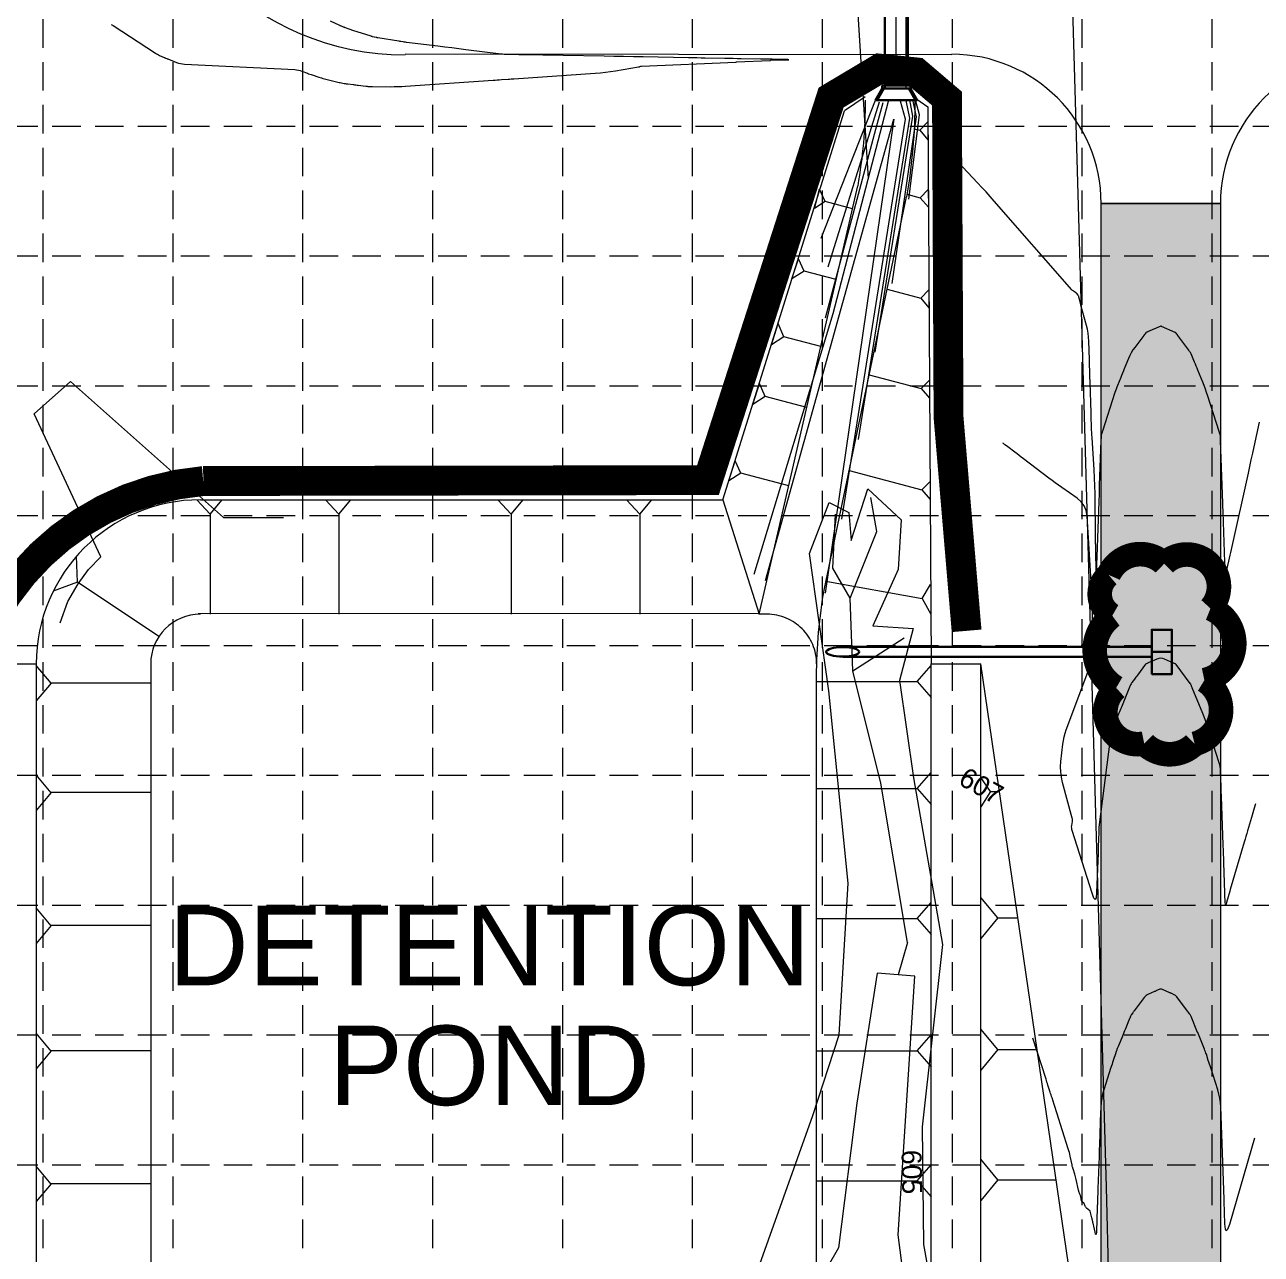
# Model space of a CAD drawing. Header units: feet. Extents: x 2483421 to 2485095, y 6854873 to 6855921.
# Drawn here: x 2484149.8 to 2484398.5, y 6855222.3 to 6855469.7 of the extents above; entities that cross this region are included whole.
import ezdxf

# ---------------------------------------------------------------- set-up
doc = ezdxf.new("R2010")
doc.units = ezdxf.units.FT
doc.header["$MEASUREMENT"] = 0
for name, pattern in [('DGN Style 3', [358.380981, 255.986415, -102.394566]), ('DGN Style 4', [215.403912, 107.634684, -53.817342, 0.134543, -53.817342]), ('HIDDEN', [0.375, 0.25, -0.125])]:
    doc.linetypes.add(name, pattern=pattern)
for name, color, linetype, lineweight in [('C-ROAD-NW', 2, 'Continuous', 0), ('CTEXT', 1, 'Continuous', 0), ('Level 11', 7, 'Continuous', 0), ('Level 3', 7, 'Continuous', 0), ('Level 47', 7, 'Continuous', 0), ('Level 5', 7, 'Continuous', 0), ('Level 6', 7, 'Continuous', 0), ('Level 7', 7, 'Continuous', 0), ('M-HAT-NW', 4, 'Continuous', 0), ('P-Cont-1', 21, 'Continuous', 13), ('P-SD', 3, 'Continuous', 30)]:
    doc.layers.add(name, color=color, linetype=linetype, lineweight=lineweight)
for name, color, linetype in [('GRID', 254, 'HIDDEN'), ('LEGEND', 7, 'Continuous'), ('SILT FENCE', 200, 'Continuous')]:
    doc.layers.add(name, color=color, linetype=linetype)
doc.styles.get("Standard").update_dxf_attribs({"font": 'ARIAL.TTF'})
doc.linetypes.add('Fence-Barbed', pattern='A,38,-12,[1,dgnlstyle-maplsty.shx,S=0.064,R=0,X=0,Y=0],-12,38', length=100)

msp = doc.modelspace()

# ---------------------------------------------------------------- hatches: boundary and pattern name
at = {"layer": 'M-HAT-NW', "lineweight": 0}
h = msp.add_hatch(dxfattribs=at)
h.set_pattern_fill('CONCR3', style=0)
h.set_pattern_definition([(-11.50266, (2484440.7402, 6855398.9387), (-41.9899452, 9.5218646), [0.15568, -145.44072]), (111.74427, (2484441.1218, 6855401.9749), (9.053583, -25.2876234), [0.21274, -145.15402]), (111.74427, (2484444.7382, 6855393.5982), (9.053583, -25.2876234), [0.2126, -145.15415]), (111.74427, (2484441.5795, 6855393.9796), (9.053583, -25.2876234), [0.21246, -145.1543]), (-39.00304, (2484445.5905, 6855397.2241), (-76.799433, 60.565393), [0.19545, -109.6789]), (111.74427, (2484437.8564, 6855398.0078), (9.053583, -25.2876234), [0.2126, -145.15415]), (111.74427, (2484438.6346, 6855392.286), (9.053583, -25.2876234), [0.2124, -145.15435]), (-11.50266, (2484433.6779, 6855396.7236), (-41.9899452, 9.5218646), [0.15555, -145.44084]), (-11.50266, (2484440.891, 6855404.0065), (-41.9899452, 9.5218646), [0.15576, -145.44064]), (-11.50266, (2484436.3269, 6855396.1217), (-41.9899452, 9.5218646), [0.15555, -145.44084]), (-11.50266, (2484443.401, 6855396.3925), (-41.9899452, 9.5218646), [0.15568, -145.44072]), (-11.50266, (2484439.879, 6855395.5798), (-41.9899452, 9.5218646), [0.15564, -145.44076]), (-11.50266, (2484440.2703, 6855391.0945), (-41.9899452, 9.5218646), [0.15555, -145.44084]), (-11.50266, (2484442.7086, 6855400.5768), (-41.9899452, 9.5218646), [0.15576, -145.44064])])
h.paths.add_polyline_path([(2484366.3, 6855171.47, 0.410162), (2484420.61, 6855117.47), (2484589.64, 6855117.39), (2484589.56, 6855141.38, -0.414214), (2484559.56, 6855171.38), (2484559.56, 6855173.93), (2484536.2, 6855173.97), (2484536.2, 6855171.41, -0.424012), (2484505.2, 6855141.43), (2484421.03, 6855141.47, -0.421223), (2484390.3, 6855172.54), (2484390.3, 6855433.72), (2484366.3, 6855433.72)])

# ---------------------------------------------------------------- linework, layer by layer
at = {"layer": 'C-ROAD-NW', "color": 7, "lineweight": 0, "ltscale": 0.328084}
for p, q in [((2484336.3, 6855463.6), (2484226.3, 6855463.72)), ((2484366.3, 6855171.47), (2484366.3, 6855433.72)), ((2484390.3, 6855433.72), (2484366.3, 6855433.72)), ((2484390.3, 6855433.72), (2484390.3, 6855171.47))]:
    msp.add_line(p, q, dxfattribs=at)
for centre, radius, start, end in [((2484226.3, 6855517.6), 54, 180, 270), ((2484336.3, 6855433.72), 30, 0, 90), ((2484420.3, 6855433.72), 30, 90, 180)]:
    msp.add_arc(centre, radius, start, end, dxfattribs=at)
at = {"layer": 'GRID', "color": 252, "linetype": 'HIDDEN', "lineweight": 0, "ltscale": 23}
for p, q in [((2484153.44, 6855893.42), (2484153.44, 6854978.93)), ((2484179.56, 6855893.42), (2484179.56, 6854978.93)), ((2484205.69, 6855893.42), (2484205.69, 6854978.93)), ((2484231.81, 6855893.42), (2484231.81, 6854978.93)), ((2484257.94, 6855893.42), (2484257.94, 6854978.93)), ((2484284.06, 6855893.42), (2484284.06, 6854978.93)), ((2484310.19, 6855893.42), (2484310.19, 6854978.93)), ((2484336.31, 6855893.42), (2484336.31, 6854978.93)), ((2484362.44, 6855893.42), (2484362.44, 6854978.93)), ((2484388.56, 6855893.42), (2484388.56, 6854978.93)), ((2483448.06, 6855449.29), (2485067.81, 6855449.29)), ((2483448.06, 6855423.17), (2485067.81, 6855423.17)), ((2483448.06, 6855397.04), (2485067.81, 6855397.04)), ((2483448.06, 6855370.92), (2485067.81, 6855370.92)), ((2483448.06, 6855344.79), (2485067.81, 6855344.79)), ((2483448.06, 6855318.67), (2485067.81, 6855318.67)), ((2483448.06, 6855292.54), (2485067.81, 6855292.54)), ((2483448.06, 6855266.42), (2485067.81, 6855266.42)), ((2483448.06, 6855240.29), (2485067.81, 6855240.29))]:
    msp.add_line(p, q, dxfattribs=at)
at = {"layer": 'LEGEND', "color": 170, "ltscale": 100, "const_width": 4.95}
msp.add_lwpolyline([(2484369.33, 6855336.26, 0.520567), (2484369.33, 6855336.26, 0.765195), (2484374.97, 6855325.05, 0.417879), (2484385.12, 6855324.98, 0.6649), (2484387.07, 6855337.79, 0.744833), (2484388.29, 6855352.23, 0.975642), (2484378.99, 6855361.23, 0.520567), (2484367.8, 6855358.99, 0.520567), (2484368.54, 6855350.77, 0.540264), (2484369.33, 6855336.26)], format="xyb", close=True, dxfattribs=at)
at = {"layer": 'Level 11', "color": 7, "linetype": 'Fence-Barbed', "lineweight": 0}
for p, q in [((2484349.85, 6855850.59), (2484361.29, 6855447.33)), ((2484361.29, 6855447.33), (2484367.3, 6855235.81)), ((2484367.3, 6855235.81), (2484369.53, 6855144.67))]:
    msp.add_line(p, q, dxfattribs=at)
at = {"layer": 'Level 3', "color": 7, "linetype": 'Continuous', "lineweight": 0, "ltscale": 0.328084, "flags": 128}
msp.add_lwpolyline([(2484319.53, 6855438.73), (2484316.12, 6855493.16)], dxfattribs=at)
at = {"layer": 'Level 5', "color": 33, "linetype": 'Continuous', "lineweight": 0}
for p, q in [((2484318.85, 6855455.13), (2484314.68, 6855452.32)), ((2484328.34, 6855455.32), (2484331.43, 6855453.18)), ((2484331.43, 6855453.18), (2484332.09, 6855341.07)), ((2484290.23, 6855374.09), (2484314.68, 6855452.32)), ((2484329.82, 6855448.43), (2484331.45, 6855450.12)), ((2484331.45, 6855450.12), (2484331.47, 6855446.51)), ((2484328.7, 6855448.72), (2484329.82, 6855448.43)), ((2484329.82, 6855448.43), (2484331.47, 6855446.51)), ((2484297.53, 6855351.07), (2484317.33, 6855437.27)), ((2484308.64, 6855432.68), (2484309.67, 6855436.57)), ((2484310.8, 6855434.08), (2484309.67, 6855436.57)), ((2484327.24, 6855435.56), (2484329.9, 6855434.85)), ((2484329.9, 6855434.85), (2484331.53, 6855436.54)), ((2484331.53, 6855436.54), (2484331.55, 6855432.94)), ((2484310.8, 6855434.08), (2484308.64, 6855432.68)), ((2484310.66, 6855356.27), (2484327.14, 6855435.07)), ((2484316.26, 6855432.62), (2484310.8, 6855434.08)), ((2484329.9, 6855434.85), (2484331.55, 6855432.94)), ((2484304.12, 6855418.52), (2484305.44, 6855422.59)), ((2484306.57, 6855420.1), (2484305.44, 6855422.59)), ((2484306.57, 6855420.1), (2484304.12, 6855418.52)), ((2484312.99, 6855418.39), (2484306.57, 6855420.1)), ((2484323.25, 6855416.45), (2484330.02, 6855414.65)), ((2484330.02, 6855414.65), (2484331.65, 6855416.34)), ((2484331.65, 6855416.34), (2484331.67, 6855412.74)), ((2484330.02, 6855414.65), (2484331.67, 6855412.74)), ((2484299.99, 6855405.28), (2484301.31, 6855409.54)), ((2484302.51, 6855406.91), (2484301.31, 6855409.54)), ((2484302.51, 6855406.91), (2484299.99, 6855405.28)), ((2484309.9, 6855404.94), (2484302.51, 6855406.91)), ((2484319.64, 6855399.24), (2484330.12, 6855396.45)), ((2484330.12, 6855396.45), (2484331.76, 6855398.14)), ((2484331.76, 6855398.14), (2484331.78, 6855394.54)), ((2484296.23, 6855393.28), (2484297.55, 6855397.52)), ((2484298.74, 6855394.9), (2484297.55, 6855397.52)), ((2484330.12, 6855396.45), (2484331.78, 6855394.54)), ((2484298.74, 6855394.9), (2484296.23, 6855393.28)), ((2484307.09, 6855392.68), (2484298.74, 6855394.9)), ((2484291.41, 6855377.88), (2484292.7, 6855381.93)), ((2484293.83, 6855379.44), (2484292.7, 6855381.93)), ((2484293.83, 6855379.44), (2484291.41, 6855377.88)), ((2484303.46, 6855376.89), (2484293.83, 6855379.44)), ((2484315.61, 6855379.96), (2484330.24, 6855376.08)), ((2484330.24, 6855376.08), (2484331.88, 6855377.77)), ((2484330.24, 6855376.08), (2484331.9, 6855374.16)), ((2484331.88, 6855377.77), (2484331.9, 6855374.16)), ((2484185.12, 6855374.09), (2484290.23, 6855374.09)), ((2484310.92, 6855357.75), (2484330.28, 6855354.26)), ((2484330.28, 6855354.26), (2484332, 6855357.04)), ((2484330.28, 6855354.26), (2484332.03, 6855351.08)), ((2484142.09, 6855341.07), (2484152.09, 6855341.07)), ((2484175.12, 6855341.07), (2484175.12, 6855187.12)), ((2484332.09, 6855341.07), (2484342.09, 6855341.07))]:
    msp.add_line(p, q, dxfattribs=at)
at = {"layer": 'Level 5', "color": 33, "linetype": 'DGN Style 3', "lineweight": 0}
msp.add_line((2484299.07, 6855351.07), (2484297.53, 6855351.07), dxfattribs=at)
at = {"layer": 'Level 5', "color": 33, "linetype": 'Continuous', "lineweight": 0, "flags": 128}
for points in [[(2484187.11, 6855371.21), (2484184.41, 6855374.09)], [(2484187.11, 6855371.21), (2484189.5, 6855374.09)], [(2484212.98, 6855371.21), (2484210.28, 6855374.09)], [(2484212.98, 6855371.21), (2484215.37, 6855374.09)], [(2484247.66, 6855371.21), (2484244.96, 6855374.09)], [(2484247.66, 6855371.21), (2484250.05, 6855374.09)], [(2484273.53, 6855371.21), (2484270.83, 6855374.09)], [(2484273.53, 6855371.21), (2484275.92, 6855374.09)], [(2484290.23, 6855374.09), (2484297.53, 6855351.07)], [(2484187.11, 6855371.21), (2484187.11, 6855351.07)], [(2484212.98, 6855371.21), (2484212.98, 6855351.07)], [(2484247.66, 6855371.21), (2484247.66, 6855351.07)], [(2484273.53, 6855371.21), (2484273.53, 6855351.07)], [(2484160.42, 6855357.5), (2484160.19, 6855362.73)], [(2484160.42, 6855357.5), (2484155.5, 6855355.68)], [(2484176.79, 6855346.61), (2484160.42, 6855357.5)], [(2484297.56, 6855351.21), (2484184.66, 6855351.18)], [(2484152.09, 6855341.07), (2484152.09, 6855179.09)], [(2484155.11, 6855337.19), (2484152.09, 6855340.78)], [(2484329.33, 6855337.54), (2484332.09, 6855340.76)], [(2484332.09, 6855179.09), (2484332.09, 6855341.07)], [(2484342.09, 6855179.09), (2484342.09, 6855341.07), (2484342.09, 6855341.07)], [(2484366.55, 6855173.36), (2484342.09, 6855341.07)], [(2484309.07, 6855187.12), (2484309.07, 6855338.53)], [(2484155.11, 6855337.23), (2484152.08, 6855333.65)], [(2484175.12, 6855337.23), (2484155.11, 6855337.23)], [(2484309.07, 6855337.54), (2484329.33, 6855337.54)], [(2484329.33, 6855337.54), (2484332.09, 6855334.32)], [(2484155.11, 6855315.14), (2484152.09, 6855318.73)], [(2484329.33, 6855316.04), (2484332.09, 6855319.26)], [(2484309.07, 6855316.04), (2484329.33, 6855316.04)], [(2484329.33, 6855316.04), (2484332.09, 6855312.82)], [(2484344.07, 6855315.4), (2484342.09, 6855318.22)], [(2484155.11, 6855315.18), (2484152.08, 6855311.6)], [(2484175.12, 6855315.18), (2484155.11, 6855315.18)], [(2484344.07, 6855315.4), (2484342.09, 6855312.32)], [(2484344.07, 6855315.4), (2484345.67, 6855315.4)], [(2484345.53, 6855289.98), (2484342.09, 6855294.11)], [(2484155.11, 6855288.39), (2484152.09, 6855291.98)], [(2484329.33, 6855289.87), (2484332.09, 6855293.09)], [(2484155.11, 6855288.43), (2484152.08, 6855284.84)], [(2484175.12, 6855288.43), (2484155.11, 6855288.43)], [(2484309.07, 6855289.87), (2484329.33, 6855289.87)], [(2484329.33, 6855289.87), (2484332.09, 6855286.65)], [(2484345.53, 6855289.98), (2484342.09, 6855285.84)], [(2484345.53, 6855289.98), (2484349.54, 6855289.98)], [(2484155.11, 6855263.19), (2484152.09, 6855266.78)], [(2484329.33, 6855263.23), (2484332.09, 6855266.45)], [(2484345.53, 6855263.47), (2484342.09, 6855267.6)], [(2484155.11, 6855263.23), (2484152.08, 6855259.64)], [(2484175.12, 6855263.23), (2484155.11, 6855263.23)], [(2484309.07, 6855263.23), (2484329.33, 6855263.23)], [(2484329.33, 6855263.23), (2484332.09, 6855260)], [(2484345.53, 6855263.47), (2484342.09, 6855259.34)], [(2484345.53, 6855263.47), (2484353.41, 6855263.47)], [(2484345.53, 6855237.28), (2484342.09, 6855241.41)], [(2484155.11, 6855236.43), (2484152.09, 6855240.03)], [(2484329.33, 6855237.05), (2484332.09, 6855240.28)], [(2484155.11, 6855236.47), (2484152.08, 6855232.89)], [(2484175.12, 6855236.47), (2484155.11, 6855236.47)], [(2484309.07, 6855237.05), (2484329.33, 6855237.05)], [(2484329.33, 6855237.05), (2484332.09, 6855233.83)], [(2484345.53, 6855237.28), (2484342.09, 6855233.14)], [(2484345.53, 6855237.28), (2484357.23, 6855237.28)]]:
    msp.add_lwpolyline(points, dxfattribs=at)
at = {"layer": 'Level 5', "color": 33, "linetype": 'Continuous', "lineweight": 0, "extrusion": (0, 0, -1)}
for centre, radius, start, end in [((-2484224.82, 6855453.95), 94, 179.6634, 190.2175), ((-2484222.82, 6855453.88), 106, 179.6634, 190.2175), ((-2484409.07, 6855338.53), 100, 0, 10.2175)]:
    msp.add_arc(centre, radius, start, end, dxfattribs=at)
at = {"layer": 'Level 5', "color": 33, "linetype": 'Continuous', "lineweight": 0}
for radius in [33.02, 10]:
    msp.add_arc((2484185.12, 6855341.07), radius, 90, 180, dxfattribs=at)
at = {"layer": 'Level 5', "color": 33, "linetype": 'DGN Style 3', "lineweight": 0}
msp.add_arc((2484299.07, 6855341.07), 10, 0, 90, dxfattribs=at)
at = {"layer": 'Level 6', "color": 35, "linetype": 'Continuous', "lineweight": 0, "ltscale": 0.328084, "flags": 128}
for points in [[(2484321.21, 6855367.72), (2484320.01, 6855374.53)], [(2484312.33, 6855360.34), (2484312.84, 6855371.2)], [(2484315.84, 6855354.32), (2484321.21, 6855367.72)], [(2484327.34, 6855285.05), (2484321.99, 6855317.05), (2484316.33, 6855339.65), (2484315.84, 6855354.32), (2484312.33, 6855360.34)], [(2484316.33, 6855339.65), (2484326.66, 6855346.33)], [(2484327.34, 6855285.05), (2484325.5, 6855278.54)], [(2484340.43, 6855152.16), (2484339.01, 6855191.23), (2484328.91, 6855199.93), (2484325.48, 6855226.23), (2484328.84, 6855278.28), (2484321.25, 6855278.87), (2484317.13, 6855252.71), (2484313.47, 6855223.58), (2484294.22, 6855190.09), (2484291.42, 6855140.23), (2484340.43, 6855152.16)]]:
    msp.add_lwpolyline(points, dxfattribs=at)
at = {"layer": 'Level 7', "color": 7, "linetype": 'Continuous', "lineweight": 0, "ltscale": 0.328084, "flags": 128}
for points in [[(2484259.4, 6855141.34), (2484271.47, 6855186.62), (2484293.54, 6855208.83), (2484308.28, 6855250.22), (2484313.63, 6855266.48), (2484315.41, 6855296.99), (2484311.51, 6855335.68), (2484307.66, 6855363.32), (2484311.57, 6855373.57), (2484315.53, 6855371.53), (2484316.02, 6855365.9), (2484319.37, 6855376.33), (2484326.11, 6855370.05), (2484325.46, 6855360.04), (2484320.4, 6855348.76)], [(2484320.4, 6855348.76), (2484328.51, 6855348.17), (2484325.75, 6855337.75)], [(2484325.75, 6855337.75), (2484328.59, 6855318.15), (2484334.38, 6855284.59), (2484330.3, 6855247.91), (2484330.54, 6855224.25), (2484334.13, 6855204.56), (2484346.31, 6855193.83)]]:
    msp.add_lwpolyline(points, dxfattribs=at)
at = {"layer": 'M-HAT-NW', "color": 7, "lineweight": 0, "ltscale": 0.328084, "flags": 128}
msp.add_lwpolyline([(2484390.3, 6855433.72), (2484366.3, 6855433.72)], dxfattribs=at)
msp.add_lwpolyline([(2484366.3, 6855433.72), (2484390.3, 6855433.72), (2484390.3, 6855171.47, 0.406941), (2484420.61, 6855141.47), (2484506.2, 6855141.43), (2484506.2, 6855141.41, 0.414214), (2484536.2, 6855171.41), (2484536.2, 6855173.97), (2484559.56, 6855173.93), (2484559.56, 6855171.38, 0.414214), (2484589.56, 6855141.38), (2484589.64, 6855117.39), (2484420.61, 6855117.47), (2484420.61, 6855117.47, -0.410159), (2484366.3, 6855171.47)], format="xyb", close=True, dxfattribs=at)
at = {"layer": 'P-Cont-1', "color": 33}
for p, q in [((2484309.98, 6855426.73), (2484320.93, 6855454.5)), ((2484311.41, 6855420.95), (2484321.7, 6855454.13)), ((2484312.42, 6855411.59), (2484323.52, 6855454.32)), ((2484321.01, 6855448.63), (2484322.47, 6855454.05)), ((2484326.94, 6855450.66), (2484325.97, 6855454.32)), ((2484327.8, 6855450.9), (2484327.06, 6855454.44)), ((2484328.41, 6855451.27), (2484327.8, 6855454.56)), ((2484329.14, 6855451.15), (2484328.41, 6855454.56)), ((2484329.75, 6855451.51), (2484329.02, 6855454.32)), ((2484298.8, 6855357.83), (2484324.63, 6855450.69)), ((2484324.63, 6855450.69), (2484310.8, 6855355.34)), ((2484314.17, 6855370.21), (2484326.94, 6855450.66)), ((2484317.53, 6855386.2), (2484327.8, 6855450.9)), ((2484320.86, 6855403.76), (2484328.41, 6855451.27)), ((2484324.3, 6855417.63), (2484329.14, 6855451.15)), ((2484327.64, 6855434.6), (2484329.75, 6855451.51)), ((2484310.84, 6855410.68), (2484321.01, 6855448.63)), ((2484296.52, 6855359.1), (2484312.42, 6855411.59))]:
    msp.add_line(p, q, dxfattribs=at)
at = {"layer": 'P-Cont-1', "color": 33, "flags": 128}
for points in [[(2484167.2, 6855469.73), (2484167.57, 6855469.5), (2484176.06, 6855463.97), (2484176.26, 6855463.84), (2484176.48, 6855463.72), (2484176.7, 6855463.6), (2484176.92, 6855463.49), (2484177.83, 6855463.08), (2484177.9, 6855463.05), (2484177.97, 6855463.02), (2484178.04, 6855462.99), (2484178.12, 6855462.96), (2484178.36, 6855462.86), (2484178.41, 6855462.84), (2484178.46, 6855462.82), (2484178.51, 6855462.8), (2484178.56, 6855462.78), (2484180.33, 6855462.08), (2484180.71, 6855461.94), (2484181.1, 6855461.84), (2484181.5, 6855461.77), (2484181.91, 6855461.74), (2484204.1, 6855460.65), (2484204.47, 6855460.62), (2484204.83, 6855460.56), (2484205.18, 6855460.47), (2484205.53, 6855460.35), (2484206.65, 6855459.91), (2484206.89, 6855459.82), (2484207.13, 6855459.73), (2484207.37, 6855459.64), (2484207.62, 6855459.56), (2484208.93, 6855459.13), (2484209.21, 6855459.04), (2484209.49, 6855458.96), (2484209.78, 6855458.88), (2484210.06, 6855458.81), (2484212.25, 6855458.25), (2484212.5, 6855458.19), (2484212.75, 6855458.14), (2484213, 6855458.08), (2484213.25, 6855458.03), (2484214.06, 6855457.87), (2484214.24, 6855457.84), (2484214.41, 6855457.81), (2484214.59, 6855457.79), (2484214.77, 6855457.76), (2484215.9, 6855457.62), (2484216.14, 6855457.59), (2484216.38, 6855457.56), (2484216.63, 6855457.53), (2484216.87, 6855457.5), (2484218.42, 6855457.31), (2484218.55, 6855457.29), (2484218.68, 6855457.28), (2484218.81, 6855457.27), (2484218.94, 6855457.26), (2484219.37, 6855457.23), (2484219.46, 6855457.22), (2484219.55, 6855457.22), (2484219.64, 6855457.21), (2484219.74, 6855457.21), (2484223.31, 6855457.2), (2484224.08, 6855457.21), (2484224.85, 6855457.23), (2484225.61, 6855457.26), (2484226.38, 6855457.3), (2484244.01, 6855458.51), (2484244.43, 6855458.54), (2484244.84, 6855458.57), (2484245.25, 6855458.6), (2484245.67, 6855458.63), (2484247.02, 6855458.72), (2484247.31, 6855458.74), (2484247.6, 6855458.76), (2484247.89, 6855458.78), (2484248.18, 6855458.8), (2484264.55, 6855459.92), (2484265.57, 6855460.01), (2484266.6, 6855460.11), (2484267.61, 6855460.25), (2484268.63, 6855460.41), (2484273.23, 6855461.18), (2484273.3, 6855461.2), (2484273.36, 6855461.21), (2484273.42, 6855461.23), (2484273.48, 6855461.25), (2484273.68, 6855461.33), (2484273.72, 6855461.34), (2484273.77, 6855461.35), (2484273.81, 6855461.36), (2484273.86, 6855461.36), (2484292.82, 6855462.16), (2484292.83, 6855462.16), (2484292.84, 6855462.16), (2484292.86, 6855462.17), (2484292.87, 6855462.17), (2484292.9, 6855462.19), (2484292.91, 6855462.2), (2484292.91, 6855462.2), (2484292.92, 6855462.2), (2484292.93, 6855462.2), (2484299.74, 6855462.47), (2484299.75, 6855462.47), (2484299.76, 6855462.47), (2484299.76, 6855462.47), (2484299.77, 6855462.48), (2484299.79, 6855462.49), (2484299.8, 6855462.49), (2484299.8, 6855462.5), (2484299.8, 6855462.5), (2484299.8, 6855462.5), (2484299.8, 6855462.51), (2484299.8, 6855462.51), (2484299.8, 6855462.51), (2484299.8, 6855462.51), (2484299.8, 6855462.51), (2484299.8, 6855462.51), (2484299.8, 6855462.51), (2484299.8, 6855462.51), (2484299.8, 6855462.51), (2484299.8, 6855462.51), (2484302.81, 6855462.6), (2484303.29, 6855462.62), (2484303.45, 6855462.63), (2484303.29, 6855462.65), (2484302.81, 6855462.66), (2484300.11, 6855462.71), (2484299.53, 6855462.72), (2484298.95, 6855462.73), (2484298.37, 6855462.74), (2484297.79, 6855462.75), (2484293.92, 6855462.82), (2484293.09, 6855462.84), (2484292.26, 6855462.85), (2484291.43, 6855462.87), (2484290.6, 6855462.88), (2484286.68, 6855462.95), (2484285.84, 6855462.97), (2484285.01, 6855462.99), (2484284.17, 6855463), (2484283.33, 6855463.02), (2484274.18, 6855463.18), (2484272.22, 6855463.22), (2484270.26, 6855463.26), (2484268.29, 6855463.29), (2484266.33, 6855463.33), (2484249.85, 6855463.63), (2484249.68, 6855463.63), (2484249.51, 6855463.64), (2484249.33, 6855463.64), (2484249.16, 6855463.64), (2484248.39, 6855463.66), (2484248.37, 6855463.66), (2484248.36, 6855463.66), (2484248.34, 6855463.66), (2484248.32, 6855463.66), (2484248.27, 6855463.66), (2484248.26, 6855463.66), (2484248.25, 6855463.66), (2484248.24, 6855463.66), (2484248.23, 6855463.66), (2484246.81, 6855463.69), (2484246.5, 6855463.7), (2484246.2, 6855463.71), (2484245.9, 6855463.74), (2484245.6, 6855463.77), (2484238.5, 6855464.65), (2484237.09, 6855464.82), (2484235.68, 6855464.99), (2484234.26, 6855465.17), (2484232.85, 6855465.34), (2484226.55, 6855466.12), (2484226.4, 6855466.14), (2484226.25, 6855466.16), (2484226.09, 6855466.18), (2484225.94, 6855466.2), (2484225.45, 6855466.28), (2484225.34, 6855466.3), (2484225.24, 6855466.32), (2484225.13, 6855466.33), (2484225.02, 6855466.35), (2484220.84, 6855467.03), (2484220.75, 6855467.05), (2484220.67, 6855467.06), (2484220.59, 6855467.08), (2484220.5, 6855467.09), (2484220.12, 6855467.17), (2484220.11, 6855467.17), (2484220.11, 6855467.17), (2484220.11, 6855467.17), (2484220.11, 6855467.17), (2484220.1, 6855467.17), (2484220.1, 6855467.17), (2484220.1, 6855467.17), (2484220.1, 6855467.17), (2484220.1, 6855467.17), (2484219.76, 6855467.26), (2484219.69, 6855467.28), (2484219.61, 6855467.3), (2484219.54, 6855467.32), (2484219.47, 6855467.35), (2484215.78, 6855468.54), (2484215.6, 6855468.6), (2484215.42, 6855468.66), (2484215.25, 6855468.72), (2484215.07, 6855468.77), (2484214.34, 6855469.02), (2484214.3, 6855469.03), (2484214.26, 6855469.05), (2484214.22, 6855469.06), (2484214.18, 6855469.08), (2484214.04, 6855469.14), (2484214.01, 6855469.15), (2484213.99, 6855469.16), (2484213.96, 6855469.17), (2484213.93, 6855469.18), (2484213.5, 6855469.35), (2484213.41, 6855469.39), (2484213.32, 6855469.43), (2484213.23, 6855469.47), (2484213.14, 6855469.51), (2484211.32, 6855470.36)], [(2484398.12, 6855389.68), (2484397.03, 6855384.78), (2484396.74, 6855383.45), (2484396.44, 6855382.12), (2484396.14, 6855380.79), (2484395.85, 6855379.46), (2484392.43, 6855364.08), (2484392.3, 6855363.5), (2484392.17, 6855362.92), (2484392.04, 6855362.33), (2484391.91, 6855361.75), (2484391.39, 6855359.41), (2484391.35, 6855359.27), (2484391.32, 6855359.22), (2484391.3, 6855359.27), (2484391.29, 6855359.42), (2484391.26, 6855360.08), (2484391.26, 6855360.22), (2484391.25, 6855360.36), (2484391.25, 6855360.51), (2484391.24, 6855360.65), (2484391.21, 6855361.54), (2484391.21, 6855361.54), (2484391.21, 6855361.54), (2484391.21, 6855361.54), (2484391.21, 6855361.54), (2484391.21, 6855361.54), (2484391.21, 6855361.54), (2484391.21, 6855361.54), (2484391.21, 6855361.54), (2484391.21, 6855361.54), (2484390.92, 6855369.59), (2484390.91, 6855370.02), (2484390.89, 6855370.45), (2484390.88, 6855370.89), (2484390.86, 6855371.32), (2484390.79, 6855373.29), (2484390.79, 6855373.31), (2484390.79, 6855373.32), (2484390.79, 6855373.34), (2484390.79, 6855373.35), (2484390.79, 6855373.4), (2484390.79, 6855373.41), (2484390.79, 6855373.42), (2484390.79, 6855373.43), (2484390.79, 6855373.44), (2484390.34, 6855386.02), (2484390.34, 6855386.03), (2484390.34, 6855386.03), (2484390.34, 6855386.03), (2484390.34, 6855386.03), (2484390.34, 6855386.04), (2484390.34, 6855386.04), (2484390.34, 6855386.04), (2484390.34, 6855386.04), (2484390.34, 6855386.04), (2484390.33, 6855386.34), (2484390.33, 6855386.35), (2484390.33, 6855386.35), (2484390.33, 6855386.36), (2484390.33, 6855386.37), (2484390.32, 6855386.4), (2484390.32, 6855386.4), (2484390.32, 6855386.4), (2484390.32, 6855386.4), (2484390.32, 6855386.4), (2484390.32, 6855386.41), (2484390.32, 6855386.41), (2484390.32, 6855386.41), (2484390.32, 6855386.41), (2484390.32, 6855386.41), (2484390.32, 6855386.48), (2484390.32, 6855386.5), (2484390.32, 6855386.51), (2484390.32, 6855386.53), (2484390.32, 6855386.54), (2484390.31, 6855386.9), (2484390.3, 6855386.98), (2484390.29, 6855387.05), (2484390.27, 6855387.12), (2484390.25, 6855387.2), (2484390.14, 6855387.54), (2484390.12, 6855387.61), (2484390.1, 6855387.69), (2484390.07, 6855387.76), (2484390.05, 6855387.83), (2484387.76, 6855394.97), (2484387.52, 6855395.68), (2484387.27, 6855396.38), (2484387.01, 6855397.07), (2484386.74, 6855397.76), (2484385.76, 6855400.15), (2484385.59, 6855400.56), (2484385.42, 6855400.97), (2484385.26, 6855401.39), (2484385.09, 6855401.8), (2484384.54, 6855403.14), (2484384.41, 6855403.43), (2484384.27, 6855403.7), (2484384.11, 6855403.96), (2484383.93, 6855404.22), (2484381.73, 6855407.15), (2484381.68, 6855407.22), (2484381.63, 6855407.28), (2484381.58, 6855407.35), (2484381.53, 6855407.41), (2484381.37, 6855407.63), (2484381.33, 6855407.67), (2484381.29, 6855407.71), (2484381.25, 6855407.74), (2484381.2, 6855407.77), (2484378.45, 6855408.99), (2484378.43, 6855409), (2484378.41, 6855409), (2484378.4, 6855409.01), (2484378.38, 6855409.02), (2484378.32, 6855409.04), (2484378.31, 6855409.05), (2484378.3, 6855409.05), (2484378.29, 6855409.05), (2484378.28, 6855409.04), (2484375.64, 6855407.87), (2484375.6, 6855407.85), (2484375.56, 6855407.83), (2484375.52, 6855407.82), (2484375.48, 6855407.8), (2484375.36, 6855407.74), (2484375.33, 6855407.73), (2484375.31, 6855407.71), (2484375.28, 6855407.69), (2484375.27, 6855407.67), (2484375.06, 6855407.4), (2484375.02, 6855407.34), (2484374.97, 6855407.28), (2484374.93, 6855407.22), (2484374.88, 6855407.16), (2484373.08, 6855404.75), (2484372.71, 6855404.23), (2484372.37, 6855403.68), (2484372.07, 6855403.11), (2484371.81, 6855402.52), (2484370.96, 6855400.45), (2484370.78, 6855400.01), (2484370.6, 6855399.56), (2484370.42, 6855399.12), (2484370.24, 6855398.68), (2484369.58, 6855397.07), (2484369.44, 6855396.73), (2484369.31, 6855396.38), (2484369.19, 6855396.03), (2484369.07, 6855395.68), (2484366.57, 6855387.88), (2484366.54, 6855387.79), (2484366.51, 6855387.69), (2484366.48, 6855387.6), (2484366.44, 6855387.5), (2484366.34, 6855387.19), (2484366.32, 6855387.12), (2484366.31, 6855387.05), (2484366.3, 6855386.98), (2484366.3, 6855386.91), (2484366.28, 6855386.6), (2484366.28, 6855386.56), (2484366.28, 6855386.52), (2484366.28, 6855386.47), (2484366.28, 6855386.43), (2484366.27, 6855386.24), (2484366.27, 6855386.24), (2484366.27, 6855386.24), (2484366.27, 6855386.23), (2484366.27, 6855386.23), (2484366.27, 6855386.22), (2484366.27, 6855386.22), (2484366.27, 6855386.22), (2484366.27, 6855386.22), (2484366.27, 6855386.21), (2484366.27, 6855386.1), (2484366.27, 6855386.08), (2484366.27, 6855386.06), (2484366.26, 6855386.03), (2484366.26, 6855386.01), (2484365.94, 6855377.06), (2484365.88, 6855375.35), (2484365.82, 6855373.63), (2484365.76, 6855371.92), (2484365.7, 6855370.2), (2484365.43, 6855362.64), (2484365.42, 6855362.42), (2484365.41, 6855362.2), (2484365.41, 6855361.98), (2484365.4, 6855361.76), (2484365.37, 6855361.04), (2484365.37, 6855360.89), (2484365.36, 6855360.74), (2484365.36, 6855360.58), (2484365.35, 6855360.43), (2484365.32, 6855359.44), (2484365.31, 6855359.28), (2484365.3, 6855359.23), (2484365.3, 6855359.28), (2484365.3, 6855359.44), (2484365.28, 6855360.97), (2484365.27, 6855361.3), (2484365.27, 6855361.63), (2484365.26, 6855361.96), (2484365.26, 6855362.29), (2484365.12, 6855373.68), (2484365.09, 6855375.3), (2484365.04, 6855376.91), (2484364.97, 6855378.52), (2484364.87, 6855380.13), (2484364.47, 6855386.62), (2484364.44, 6855387.13), (2484364.41, 6855387.64), (2484364.39, 6855388.15), (2484364.37, 6855388.67), (2484364.3, 6855390.93), (2484364.3, 6855391), (2484364.3, 6855391.06), (2484364.29, 6855391.13), (2484364.29, 6855391.2), (2484364.29, 6855391.42), (2484364.28, 6855391.47), (2484364.28, 6855391.51), (2484364.28, 6855391.56), (2484364.28, 6855391.61), (2484364.09, 6855397.74), (2484364.05, 6855398.88), (2484364.02, 6855400.02), (2484363.98, 6855401.16), (2484363.94, 6855402.3), (2484363.83, 6855406.03), (2484363.78, 6855406.82), (2484363.68, 6855407.61), (2484363.54, 6855408.39), (2484363.36, 6855409.16), (2484362.24, 6855413.27), (2484362.21, 6855413.38), (2484362.18, 6855413.5), (2484362.15, 6855413.62), (2484362.12, 6855413.74), (2484362.01, 6855414.12), (2484361.99, 6855414.2), (2484361.97, 6855414.29), (2484361.95, 6855414.37), (2484361.94, 6855414.45), (2484361.85, 6855414.89), (2484361.83, 6855414.98), (2484361.8, 6855415.07), (2484361.76, 6855415.15), (2484361.7, 6855415.23), (2484361.44, 6855415.57), (2484361.38, 6855415.64), (2484361.31, 6855415.7), (2484361.24, 6855415.76), (2484361.17, 6855415.81), (2484360.74, 6855416.06), (2484360.65, 6855416.12), (2484360.57, 6855416.18), (2484360.49, 6855416.25), (2484360.42, 6855416.33), (2484344.81, 6855434.18), (2484343.98, 6855435.11), (2484343.15, 6855436.04), (2484342.3, 6855436.95), (2484341.45, 6855437.86), (2484337.46, 6855442.06), (2484337.45, 6855442.06), (2484337.45, 6855442.07), (2484337.44, 6855442.08), (2484337.43, 6855442.08), (2484337.41, 6855442.1), (2484337.4, 6855442.1), (2484337.4, 6855442.11), (2484337.39, 6855442.11), (2484337.39, 6855442.11), (2484337.32, 6855442.19), (2484337.31, 6855442.2), (2484337.29, 6855442.22), (2484337.27, 6855442.23), (2484337.26, 6855442.24), (2484337.15, 6855442.32), (2484337.13, 6855442.33), (2484337.1, 6855442.35), (2484337.08, 6855442.37), (2484337.06, 6855442.39), (2484336.79, 6855442.68), (2484336.74, 6855442.75), (2484336.68, 6855442.81), (2484336.62, 6855442.87), (2484336.56, 6855442.93), (2484335.87, 6855443.69)], [(2484156.89, 6855349.34), (2484158.45, 6855353.62), (2484160.51, 6855357.18), (2484162.62, 6855360.06), (2484165.09, 6855362.61), (2484151.71, 6855391.4), (2484158.98, 6855397.88), (2484189.74, 6855370.55), (2484201.86, 6855370.55)], [(2484365.87, 6855308.2), (2484365.83, 6855307.22), (2484365.78, 6855305.78), (2484365.73, 6855304.34), (2484365.68, 6855302.9), (2484365.63, 6855301.45), (2484365.4, 6855295.06), (2484365.3, 6855294.03), (2484365.12, 6855293.66), (2484364.84, 6855293.96), (2484364.47, 6855294.93), (2484360.47, 6855307.55), (2484360.41, 6855307.79), (2484360.38, 6855308.04), (2484360.37, 6855308.29), (2484360.4, 6855308.54), (2484360.52, 6855309.37), (2484360.54, 6855309.55), (2484360.54, 6855309.72), (2484360.52, 6855309.9), (2484360.49, 6855310.07), (2484358.54, 6855317.24), (2484358.31, 6855318.28), (2484358.18, 6855319.33), (2484358.15, 6855320.38), (2484358.21, 6855321.45), (2484358.6, 6855324.94), (2484358.7, 6855325.68), (2484358.85, 6855326.41), (2484359.05, 6855327.13), (2484359.29, 6855327.84), (2484364.46, 6855341.53), (2484364.55, 6855341.83), (2484364.62, 6855342.13), (2484364.66, 6855342.43), (2484364.67, 6855342.74), (2484364.65, 6855344.14), (2484364.65, 6855344.17), (2484364.65, 6855344.2), (2484364.65, 6855344.23), (2484364.65, 6855344.27), (2484364.65, 6855344.37), (2484364.65, 6855344.39), (2484364.65, 6855344.41), (2484364.65, 6855344.44), (2484364.65, 6855344.46), (2484364.65, 6855344.68), (2484364.65, 6855344.71), (2484364.64, 6855344.73), (2484364.64, 6855344.76), (2484364.64, 6855344.79), (2484364.64, 6855344.89), (2484364.64, 6855344.91), (2484364.64, 6855344.93), (2484364.64, 6855344.95), (2484364.64, 6855344.97), (2484364.6, 6855348.33), (2484364.59, 6855349.03), (2484364.58, 6855349.72), (2484364.57, 6855350.42), (2484364.56, 6855351.12), (2484364.54, 6855353.4), (2484364.53, 6855353.89), (2484364.51, 6855354.38), (2484364.49, 6855354.87), (2484364.46, 6855355.36), (2484363.49, 6855370.82), (2484363.31, 6855371.91), (2484362.91, 6855372.87), (2484362.3, 6855373.71), (2484361.47, 6855374.42), (2484358.39, 6855376.57), (2484357.73, 6855377.03), (2484357.08, 6855377.5), (2484356.43, 6855377.97), (2484355.79, 6855378.46), (2484350.67, 6855382.35), (2484350.24, 6855382.67), (2484349.81, 6855383), (2484349.38, 6855383.33), (2484348.95, 6855383.66), (2484347.54, 6855384.72), (2484347.24, 6855384.95), (2484346.94, 6855385.18), (2484346.64, 6855385.41), (2484346.52, 6855385.5)], [(2484397.35, 6855312.9), (2484397.11, 6855312.07), (2484396.97, 6855311.6), (2484396.83, 6855311.12), (2484396.69, 6855310.65), (2484396.55, 6855310.18), (2484395.77, 6855307.51), (2484395.6, 6855306.94), (2484395.43, 6855306.36), (2484395.26, 6855305.79), (2484395.09, 6855305.22), (2484392.29, 6855295.68), (2484392.28, 6855295.64), (2484392.27, 6855295.61), (2484392.26, 6855295.57), (2484392.25, 6855295.54), (2484392.21, 6855295.43), (2484392.21, 6855295.41), (2484392.2, 6855295.38), (2484392.19, 6855295.36), (2484392.19, 6855295.34), (2484391.51, 6855293.04), (2484391.42, 6855292.77), (2484391.35, 6855292.69), (2484391.3, 6855292.79), (2484391.27, 6855293.07), (2484391.21, 6855294.76), (2484391.21, 6855294.79), (2484391.21, 6855294.82), (2484391.21, 6855294.84), (2484391.21, 6855294.87), (2484391.21, 6855294.95), (2484391.21, 6855294.97), (2484391.21, 6855294.99), (2484391.21, 6855295.01), (2484391.2, 6855295.02), (2484390.99, 6855301.12), (2484390.98, 6855301.47), (2484390.96, 6855301.83), (2484390.95, 6855302.18), (2484390.94, 6855302.53), (2484390.9, 6855303.68), (2484390.89, 6855303.93), (2484390.88, 6855304.18), (2484390.87, 6855304.42), (2484390.86, 6855304.67), (2484390.51, 6855314.43), (2484390.51, 6855314.44), (2484390.51, 6855314.44), (2484390.51, 6855314.44), (2484390.51, 6855314.45), (2484390.51, 6855314.46), (2484390.51, 6855314.46), (2484390.51, 6855314.46), (2484390.51, 6855314.47), (2484390.51, 6855314.47), (2484390.48, 6855315.35), (2484390.48, 6855315.41), (2484390.48, 6855315.46), (2484390.47, 6855315.52), (2484390.47, 6855315.57), (2484390.46, 6855315.82), (2484390.46, 6855315.83), (2484390.46, 6855315.83), (2484390.46, 6855315.84), (2484390.46, 6855315.84), (2484390.46, 6855315.86), (2484390.46, 6855315.87), (2484390.46, 6855315.87), (2484390.46, 6855315.87), (2484390.46, 6855315.88), (2484390.43, 6855316.81), (2484390.42, 6855317.01), (2484390.41, 6855317.21), (2484390.41, 6855317.41), (2484390.4, 6855317.61), (2484390.33, 6855319.55), (2484390.3, 6855319.97), (2484390.24, 6855320.38), (2484390.16, 6855320.78), (2484390.05, 6855321.18), (2484389.38, 6855323.24), (2484389.24, 6855323.68), (2484389.1, 6855324.12), (2484388.96, 6855324.56), (2484388.82, 6855325), (2484387.76, 6855328.3), (2484387.52, 6855329.01), (2484387.27, 6855329.71), (2484387.01, 6855330.4), (2484386.74, 6855331.09), (2484384.62, 6855336.27), (2484384.58, 6855336.36), (2484384.55, 6855336.45), (2484384.51, 6855336.54), (2484384.47, 6855336.63), (2484384.35, 6855336.93), (2484384.32, 6855336.99), (2484384.29, 6855337.05), (2484384.26, 6855337.11), (2484384.22, 6855337.16), (2484383.29, 6855338.4), (2484383.29, 6855338.4), (2484383.29, 6855338.4), (2484383.29, 6855338.4), (2484383.29, 6855338.4), (2484383.29, 6855338.4), (2484383.29, 6855338.4), (2484383.29, 6855338.4), (2484383.29, 6855338.4), (2484383.29, 6855338.4), (2484383.29, 6855338.41), (2484383.29, 6855338.41), (2484383.28, 6855338.41), (2484383.28, 6855338.41), (2484383.28, 6855338.41), (2484381.37, 6855340.96), (2484381.33, 6855341), (2484381.29, 6855341.04), (2484381.25, 6855341.07), (2484381.19, 6855341.1), (2484381.02, 6855341.18), (2484380.98, 6855341.19), (2484380.95, 6855341.21), (2484380.91, 6855341.23), (2484380.87, 6855341.24), (2484379.07, 6855342.04), (2484378.69, 6855342.17), (2484378.3, 6855342.21), (2484377.91, 6855342.17), (2484377.53, 6855342.04), (2484375.76, 6855341.26), (2484375.71, 6855341.23), (2484375.65, 6855341.21), (2484375.6, 6855341.19), (2484375.55, 6855341.16), (2484375.38, 6855341.09), (2484375.34, 6855341.07), (2484375.31, 6855341.04), (2484375.28, 6855341.02), (2484375.25, 6855340.99), (2484373.61, 6855338.8), (2484373.46, 6855338.6), (2484373.31, 6855338.4), (2484373.16, 6855338.2), (2484373.01, 6855337.99), (2484372.51, 6855337.33), (2484372.41, 6855337.19), (2484372.32, 6855337.04), (2484372.24, 6855336.89), (2484372.17, 6855336.73), (2484370.39, 6855332.37), (2484370.26, 6855332.07), (2484370.14, 6855331.76), (2484370.01, 6855331.45), (2484369.89, 6855331.15), (2484369.48, 6855330.15), (2484369.39, 6855329.93), (2484369.31, 6855329.72), (2484369.23, 6855329.5), (2484369.16, 6855329.28), (2484368.3, 6855326.6), (2484368.11, 6855326.03), (2484365.87, 6855308.2)], [(2484391.03, 6855233.38), (2484390.36, 6855251.98), (2484390.3, 6855252.85), (2484390.18, 6855253.7), (2484390.01, 6855254.54), (2484389.77, 6855255.37), (2484388.34, 6855259.81), (2484388.22, 6855260.19), (2484388.1, 6855260.56), (2484387.98, 6855260.94), (2484387.86, 6855261.31), (2484387.47, 6855262.53), (2484387.38, 6855262.79), (2484387.29, 6855263.05), (2484387.19, 6855263.31), (2484387.09, 6855263.56), (2484385.72, 6855266.9), (2484385.72, 6855266.91), (2484385.72, 6855266.91), (2484385.72, 6855266.91), (2484385.72, 6855266.91), (2484385.72, 6855266.92), (2484385.72, 6855266.92), (2484385.72, 6855266.92), (2484385.72, 6855266.92), (2484385.72, 6855266.92), (2484385.71, 6855266.93), (2484385.71, 6855266.93), (2484385.71, 6855266.93), (2484385.71, 6855266.93), (2484385.71, 6855266.94), (2484384.4, 6855270.14), (2484384.35, 6855270.26), (2484384.29, 6855270.38), (2484384.22, 6855270.49), (2484384.14, 6855270.6), (2484383.89, 6855270.94), (2484383.83, 6855271.01), (2484383.78, 6855271.08), (2484383.72, 6855271.16), (2484383.67, 6855271.23), (2484381.5, 6855274.12), (2484381.39, 6855274.25), (2484381.27, 6855274.35), (2484381.14, 6855274.44), (2484381, 6855274.52), (2484380.51, 6855274.74), (2484380.41, 6855274.78), (2484380.3, 6855274.83), (2484380.2, 6855274.87), (2484380.1, 6855274.92), (2484378.62, 6855275.58), (2484378.46, 6855275.63), (2484378.3, 6855275.65), (2484378.14, 6855275.63), (2484377.99, 6855275.58), (2484377.47, 6855275.35), (2484377.36, 6855275.3), (2484377.25, 6855275.25), (2484377.14, 6855275.2), (2484377.03, 6855275.15), (2484375.82, 6855274.62), (2484375.57, 6855274.49), (2484375.35, 6855274.33), (2484375.14, 6855274.14), (2484374.96, 6855273.93), (2484372.98, 6855271.3), (2484372.91, 6855271.19), (2484372.83, 6855271.09), (2484372.75, 6855270.98), (2484372.67, 6855270.88), (2484372.41, 6855270.53), (2484372.36, 6855270.46), (2484372.31, 6855270.38), (2484372.27, 6855270.3), (2484372.23, 6855270.22), (2484372.05, 6855269.76), (2484372.01, 6855269.66), (2484371.97, 6855269.57), (2484371.93, 6855269.47), (2484371.89, 6855269.37), (2484371.18, 6855267.65), (2484371.03, 6855267.28), (2484370.88, 6855266.91), (2484370.73, 6855266.54), (2484370.58, 6855266.17), (2484369.78, 6855264.23), (2484369.73, 6855264.1), (2484369.67, 6855263.96), (2484369.62, 6855263.82), (2484369.56, 6855263.69), (2484369.38, 6855263.24), (2484369.34, 6855263.15), (2484369.3, 6855263.05), (2484369.27, 6855262.95), (2484369.24, 6855262.86), (2484368.72, 6855261.26), (2484368.61, 6855260.91), (2484368.5, 6855260.57), (2484368.39, 6855260.23), (2484368.28, 6855259.88), (2484366.83, 6855255.37), (2484366.59, 6855254.54), (2484366.42, 6855253.7), (2484366.3, 6855252.85), (2484366.24, 6855251.99), (2484366.14, 6855249.17), (2484366.12, 6855248.56), (2484366.1, 6855247.95), (2484366.07, 6855247.35), (2484366.05, 6855246.74), (2484365.96, 6855244.15), (2484365.94, 6855243.6), (2484365.92, 6855243.05), (2484365.9, 6855242.49), (2484365.88, 6855241.94), (2484365.65, 6855235.52), (2484365.64, 6855235.28), (2484365.64, 6855235.04), (2484365.63, 6855234.8), (2484365.62, 6855234.56), (2484365.59, 6855233.76), (2484365.58, 6855233.6), (2484365.58, 6855233.44), (2484365.57, 6855233.28), (2484365.57, 6855233.11), (2484365.55, 6855232.55), (2484365.54, 6855232.45), (2484365.54, 6855232.36), (2484365.54, 6855232.26), (2484365.53, 6855232.16), (2484365.52, 6855231.85), (2484365.52, 6855231.78), (2484365.52, 6855231.71), (2484365.51, 6855231.64), (2484365.51, 6855231.57), (2484365.5, 6855231.19), (2484365.5, 6855231.11), (2484365.49, 6855231.03), (2484365.49, 6855230.95), (2484365.49, 6855230.87), (2484365.46, 6855230.07), (2484365.45, 6855229.9), (2484365.45, 6855229.73), (2484365.44, 6855229.55), (2484365.43, 6855229.38), (2484365.34, 6855226.75), (2484365.31, 6855226.33), (2484365.26, 6855226.18), (2484365.18, 6855226.32), (2484365.08, 6855226.73), (2484364.53, 6855229.45), (2484364.52, 6855229.47), (2484364.51, 6855229.49), (2484364.5, 6855229.51), (2484364.48, 6855229.52), (2484364.43, 6855229.57), (2484364.42, 6855229.59), (2484364.41, 6855229.6), (2484364.4, 6855229.61), (2484364.4, 6855229.63), (2484364.09, 6855230.98), (2484364.09, 6855230.99), (2484364.09, 6855230.99), (2484364.09, 6855230.99), (2484364.08, 6855231), (2484364.07, 6855231.01), (2484364.07, 6855231.01), (2484364.06, 6855231.02), (2484364.06, 6855231.02), (2484364.06, 6855231.02), (2484363.37, 6855231.59), (2484363.28, 6855231.67), (2484363.21, 6855231.77), (2484363.14, 6855231.87), (2484363.1, 6855231.98), (2484362.91, 6855232.51), (2484362.91, 6855232.52), (2484362.9, 6855232.53), (2484362.89, 6855232.55), (2484362.88, 6855232.56), (2484362.84, 6855232.59), (2484362.83, 6855232.59), (2484362.82, 6855232.6), (2484362.81, 6855232.61), (2484362.8, 6855232.61), (2484362.52, 6855232.83), (2484362.47, 6855232.88), (2484362.42, 6855232.94), (2484362.39, 6855233.01), (2484362.37, 6855233.08), (2484362.2, 6855233.85), (2484362.17, 6855233.98), (2484362.13, 6855234.12), (2484362.09, 6855234.25), (2484362.04, 6855234.38), (2484361.84, 6855234.93), (2484361.83, 6855234.96), (2484361.82, 6855234.99), (2484361.81, 6855235.02), (2484361.8, 6855235.05), (2484361.78, 6855235.15), (2484361.78, 6855235.17), (2484361.77, 6855235.19), (2484361.77, 6855235.21), (2484361.76, 6855235.23), (2484361.3, 6855237.35), (2484361.24, 6855237.62), (2484361.17, 6855237.89), (2484361.09, 6855238.15), (2484361.01, 6855238.42), (2484360.65, 6855239.48), (2484360.62, 6855239.56), (2484360.6, 6855239.64), (2484360.58, 6855239.73), (2484360.56, 6855239.81), (2484360.5, 6855240.08), (2484360.49, 6855240.14), (2484360.48, 6855240.2), (2484360.46, 6855240.26), (2484360.45, 6855240.32), (2484360.08, 6855242.04), (2484360, 6855242.41), (2484359.91, 6855242.77), (2484359.81, 6855243.14), (2484359.7, 6855243.5), (2484357.37, 6855250.78), (2484357.24, 6855251.19), (2484357.11, 6855251.6), (2484356.98, 6855252.02), (2484356.85, 6855252.43), (2484356.43, 6855253.77), (2484356.33, 6855254.06), (2484356.24, 6855254.35), (2484356.15, 6855254.64), (2484356.06, 6855254.93), (2484355.6, 6855256.35), (2484355.51, 6855256.65), (2484355.41, 6855256.95), (2484355.31, 6855257.26), (2484355.22, 6855257.56), (2484352.59, 6855265.76)], [(2484397.18, 6855245.64), (2484392.09, 6855228.31), (2484391.74, 6855227.31), (2484391.47, 6855227), (2484391.29, 6855227.37), (2484391.2, 6855228.43), (2484391.04, 6855232.99), (2484391.03, 6855233.38)]]:
    msp.add_lwpolyline(points, dxfattribs=at)
at = {"layer": 'P-SD', "color": 5}
for p, q in [((2484322.77, 6855456.81), (2484322.77, 6855657.73)), ((2484327.43, 6855457.41), (2484327.43, 6855657.73)), ((2484322.27, 6855456.81), (2484320.93, 6855454.5)), ((2484322.6, 6855456.81), (2484321.27, 6855454.5)), ((2484322.27, 6855457.41), (2484327.93, 6855457.41)), ((2484322.27, 6855457.41), (2484322.27, 6855456.81)), ((2484322.27, 6855456.81), (2484327.93, 6855456.81)), ((2484327.6, 6855456.81), (2484328.93, 6855454.5)), ((2484327.93, 6855457.41), (2484327.93, 6855456.81)), ((2484327.93, 6855456.81), (2484329.27, 6855454.5)), ((2484320.93, 6855454.5), (2484329.27, 6855454.5)), ((2484376.47, 6855344.5), (2484314.41, 6855344.5)), ((2484376.47, 6855343.5), (2484380.59, 6855343.5)), ((2484376.47, 6855342.5), (2484314.41, 6855342.5))]:
    msp.add_line(p, q, dxfattribs=at)
at = {"layer": 'P-SD', "color": 5, "linetype": 'DGN Style 4', "lineweight": 0}
for p, q in [((2484325.1, 6855460.08), (2484325.1, 6855653.73)), ((2484327.1, 6855456.81), (2484327.1, 6855653.73))]:
    msp.add_line(p, q, dxfattribs=at)
at = {"layer": 'P-SD', "color": 5, "flags": 128}
msp.add_lwpolyline([(2484376.47, 6855339.04), (2484380.55, 6855339.04), (2484380.55, 6855347.96), (2484376.47, 6855347.96)], close=True, dxfattribs=at)
at = {"layer": 'P-SD', "color": 5}
msp.add_ellipse((2484314.32, 6855343.5), major_axis=(3.31, 0), ratio=0.288462, dxfattribs=at)
at = {"layer": 'SILT FENCE', "linetype": 'Continuous', "lineweight": 30, "ltscale": 0.25, "const_width": 6}
msp.add_lwpolyline([(2484139.73, 6855337.7), (2484141.18, 6855345.92, -0.275935), (2484185.68, 6855377.86), (2484287.21, 6855378.05), (2484311.99, 6855455.02), (2484321.76, 6855460.84), (2484329.12, 6855460.08), (2484335.29, 6855454.82), (2484335.61, 6855390.68), (2484339.24, 6855347.73)], format="xyb", dxfattribs=at)

# ---------------------------------------------------------------- texts
at = {"layer": 'CTEXT', "color": 35, "lineweight": 0, "char_height": 4, "attachment_point": 5, "line_spacing_factor": 0.754198}
for s, insert, rotation in [('\\Ffont001.shx;607', (2484342.2, 6855316.52), 330.8279), ('\\Ffont001.shx;605', (2484328.2, 6855238.85), 270.9276)]:
    msp.add_mtext(s, dxfattribs=dict(at, insert=insert, rotation=rotation))
at = {"layer": 'Level 47', "color": 5, "linetype": 'Continuous', "lineweight": 0, "insert": (2484243.25, 6855292.41), "char_height": 16, "attachment_point": 2, "line_spacing_factor": 0.903614}
msp.add_mtext('DETENTION\\PPOND\\P', dxfattribs=at)

doc.saveas('drawing.dxf')
